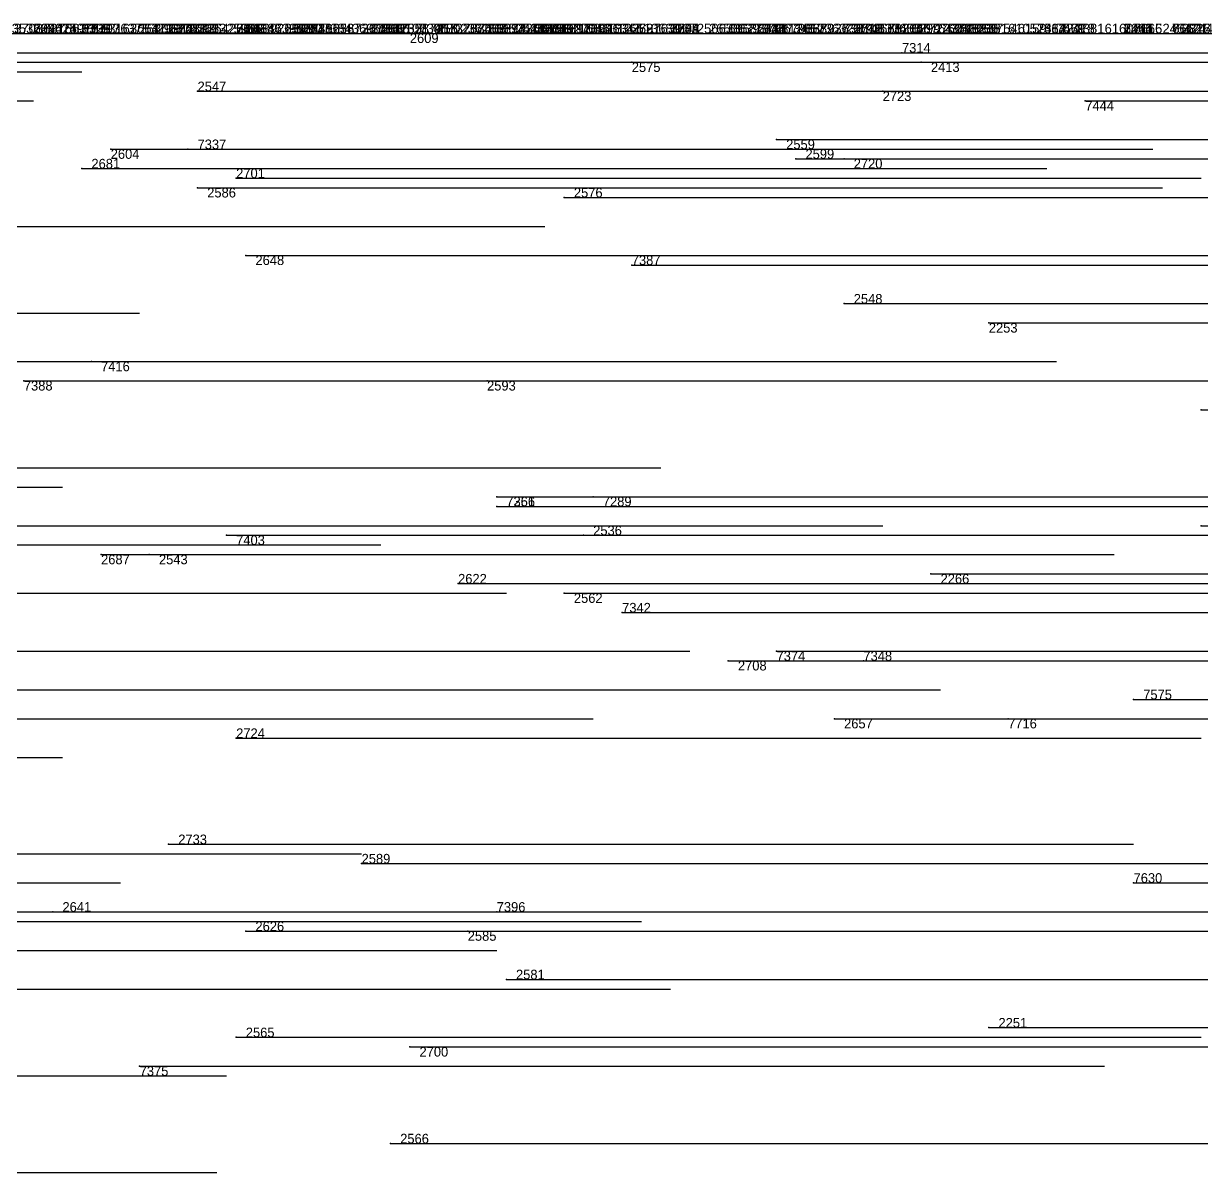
# Model space of a CAD drawing. Extents: x 0 to 1.1, y 0 to 1.
# Drawn here: x 0.666 to 0.788, y 0.882 to 1.001 of the extents above; entities that cross this region are included whole.
import ezdxf

# ---------------------------------------------------------------- set-up
doc = ezdxf.new("R2010")
doc.units = 0
for name, color, linetype in [('Facilities', 3, 'CONTINUOUS'), ('Normals', 1, 'CONTINUOUS'), ('Source_points', 5, 'CONTINUOUS'), ('Text', 3, 'CONTINUOUS')]:
    doc.layers.add(name, color=color, linetype=linetype)

msp = doc.modelspace()

# ---------------------------------------------------------------- linework, layer by layer
at = {"layer": 'Facilities', "color": 3}
for p in [(0.666, 1, 0.808), (0.667, 1, 0.056), (0.667, 1, 0.519), (0.668, 1, 0.644), (0.668, 1, 0.825), (0.669, 1, 0.823), (0.67, 1, 0.146), (0.671, 1, 0.414), (0.671, 1, 0.556), (0.672, 1, 0.51), (0.672, 1, 0.507), (0.673, 1, 0.372), (0.673, 1, 0.54), (0.673, 1, 0.996), (0.676, 1, 0.052), (0.676, 1, 0.543), (0.677, 1, 0.12), (0.677, 1, 0.28), (0.679, 1, 0.812), (0.68, 1, 0.009), (0.68, 1, 0.198), (0.68, 1, 0.754), (0.68, 1, 0.896), (0.681, 1, 0.249), (0.681, 1, 0.812), (0.682, 1, 0.924), (0.683, 1, 0.007), (0.683, 1, 0.196), (0.683, 1, 0.291), (0.684, 1, 0.119), (0.685, 1, 0.472), (0.686, 1, 0.078), (0.687, 1, 0.268), (0.687, 1, 0.611), (0.687, 1, 0.904), (0.688, 1, 0.018), (0.688, 1, 0.997), (0.689, 1, 0.493), (0.689, 1, 0.831), (0.69, 1, 0.533), (0.692, 1, 0.645), (0.692, 1, 0.722), (0.692, 1, 0.865), (0.693, 1, 0.023), (0.693, 1, 0.795), (0.694, 1, 0.085), (0.694, 1, 0.267), (0.694, 1, 0.778), (0.695, 1, 0.43), (0.695, 1, 0.954), (0.697, 1, 0.233), (0.697, 1, 0.812), (0.698, 1, 0.611), (0.7, 1, 0.038), (0.7, 1, 0.051), (0.7, 1, 0.394), (0.7, 1, 0.438), (0.701, 1, 0.146), (0.702, 1, 0.103), (0.702, 1, 0.477), (0.702, 1, 0.474), (0.702, 1, 0.281), (0.703, 1, 0.718), (0.703, 1, 0.585), (0.704, 1, 0.971), (0.705, 1, 0.159), (0.705, 1), (0.706, 1, 0.975), (0.706, 1, 0.981), (0.707, 1, 0.624), (0.708, 1, 0.977), (0.708, 1, 0.844), (0.709, 1, 0.991), (0.709, 1, 0.98), (0.709, 1, 0.936), (0.71, 1, 0.882), (0.711, 1, 0.335), (0.712, 1, 0.159), (0.712, 1, 0.316), (0.712, 1, 0.905), (0.713, 1, 0.34), (0.714, 1, 0.019), (0.714, 1, 0.547), (0.715, 1, 0.314), (0.715, 1, 0.285), (0.717, 1, 0.085), (0.717, 1, 0.393), (0.717, 1, 0.899), (0.717, 1, 0.895), (0.718, 1, 0.08), (0.718, 1, 0.23), (0.718, 1, 0.337), (0.719, 1, 0.099), (0.719, 1, 0.257), (0.719, 1, 0.567), (0.719, 1, 0.987), (0.719, 1, 0.822), (0.72, 1, 0.743), (0.721, 1, 0.352), (0.721, 1, 0.316), (0.722, 1, 0.135), (0.724, 1, 0.032), (0.724, 1, 0.622), (0.724, 1, 0.972), (0.726, 1, 0.754), (0.727, 1, 0.516), (0.728, 1, 0.456), (0.728, 1, 0.441), (0.728, 1, 0.364), (0.729, 1, 0.102), (0.731, 1, 0.289), (0.732, 1, 0.66), (0.732, 1, 0.77), (0.733, 1, 0.028), (0.733, 1, 0.501), (0.733, 1, 0.273), (0.734, 1, 0.841), (0.737, 1, 0.135), (0.738, 1, 0.65), (0.739, 1, 0.667), (0.74, 1, 0.115), (0.74, 1, 0.648), (0.741, 1, 0.242), (0.741, 1, 0.563), (0.742, 1, 0.133), (0.742, 1, 0.521), (0.742, 1, 0.878), (0.744, 1, 0.099), (0.745, 1, 0.087), (0.745, 1, 0.927), (0.746, 1, 0.162), (0.746, 1, 0.446), (0.746, 1, 0.556), (0.749, 1, 0.231), (0.749, 1, 0.4), (0.75, 1, 0.251), (0.75, 1, 0.308), (0.751, 1, 0.246), (0.751, 1, 0.946), (0.752, 1, 0.049), (0.752, 1, 0.428), (0.753, 1, 0.183), (0.753, 1, 0.317), (0.753, 1, 0.996), (0.754, 1, 0.462), (0.755, 1, 0.372), (0.755, 1, 0.776), (0.757, 1, 0.38), (0.757, 1, 0.435), (0.757, 1, 0.524), (0.758, 1, 0.796), (0.76, 1, 0.97), (0.76, 1, 0.857), (0.761, 1, 0.981), (0.761, 1, 0.921), (0.762, 1, 0.28), (0.763, 1, 0.255), (0.763, 1, 0.711), (0.763, 1, 0.591), (0.765, 1, 0.126), (0.765, 1, 0.464), (0.765, 1, 0.392), (0.768, 1, 0.724), (0.769, 1, 0.577), (0.77, 1, 0.086), (0.771, 1, 0.105), (0.771, 1, 0.78), (0.772, 1, 0.887), (0.773, 1, 0.01), (0.773, 1, 0.76), (0.775, 1, 0.089), (0.778, 1, 0.507), (0.779, 1, 0.237), (0.779, 1, 0.658), (0.78, 1, 0.77), (0.78, 1, 0.925), (0.781, 1, 0.554), (0.783, 1, 0.204), (0.785, 1, 0.074), (0.785, 1, 0.352), (0.785, 1, 0.681), (0.785, 1, 0.998), (0.787, 1, 0.183), (0.787, 1, 0.122), (0.788, 1, 0.175), (0.757, 0.998, 1), (0.729, 0.997), (0.759, 0.997), (0.684, 0.994), (0.755, 0.994), (0.776, 0.993, 1), (0.744, 0.989), (0.675, 0.988), (0.683, 0.988, 1), (0.746, 0.987), (0.751, 0.987), (0.672, 0.986), (0.684, 0.984), (0.688, 0.985), (0.722, 0.983), (0.689, 0.977), (0.729, 0.976, 1), (0.751, 0.972), (0.766, 0.97), (0.673, 0.966, 1), (0.666, 0.964, 1), (0.714, 0.964), (0.788, 0.961), (0.715, 0.952, 1), (0.715, 0.951, 1), (0.725, 0.952, 1), (0.788, 0.949), (0.687, 0.948, 1), (0.724, 0.948), (0.674, 0.946), (0.679, 0.946), (0.76, 0.944), (0.711, 0.943), (0.722, 0.942), (0.728, 0.94, 1), (0.744, 0.936, 1), (0.739, 0.935), (0.753, 0.935, 1), (0.781, 0.931, 1), (0.75, 0.929), (0.768, 0.929, 1), (0.688, 0.927), (0.681, 0.916), (0.701, 0.914), (0.781, 0.912, 1), (0.669, 0.909), (0.715, 0.909, 1), (0.689, 0.907), (0.712, 0.907), (0.716, 0.902), (0.688, 0.896), (0.766, 0.897), (0.706, 0.895), (0.678, 0.893, 1), (0.704, 0.885)]:
    msp.add_point(p, dxfattribs=at)
at = {"layer": 'Normals', "color": 1}
for p, q in [((0.567, 1, 0.51), (0.666, 1, 0.51)), ((0.568, 1, 0.712), (0.668, 1, 0.712)), ((0.569, 1, 0.037), (0.669, 1, 0.037)), ((0.57, 1, 0.263), (0.67, 1, 0.263)), ((0.571, 1, 0.615), (0.671, 1, 0.615)), ((0.572, 1, 0.996), (0.672, 1, 0.996)), ((0.573, 1, 0.052), (0.673, 1, 0.052)), ((0.573, 1, 0.737), (0.673, 1, 0.737)), ((0.573, 1, 0.555), (0.672, 1, 0.555)), ((0.574, 1, 0.416), (0.674, 1, 0.416)), ((0.575, 1, 0.1), (0.675, 1, 0.1)), ((0.575, 1, 0.309), (0.675, 1, 0.309)), ((0.575, 1, 0.786), (0.675, 1, 0.786)), ((0.576, 1, 0.72), (0.676, 1, 0.72)), ((0.576, 1, 0.917), (0.676, 1, 0.917)), ((0.577, 1, 0.671), (0.677, 1, 0.671)), ((0.577, 1, 0.97), (0.676, 1, 0.97)), ((0.578, 1, 0.44), (0.678, 1, 0.44)), ((0.578, 1, 0.671), (0.678, 1, 0.671)), ((0.579, 1, 0.389), (0.679, 1, 0.389)), ((0.579, 1, 0.748), (0.679, 1, 0.748)), ((0.579, 1, 0.608), (0.679, 1, 0.608)), ((0.58, 1, 0.66), (0.68, 1, 0.66)), ((0.58, 1, 0.768), (0.68, 1, 0.768)), ((0.581, 1, 0.579), (0.681, 1, 0.579)), ((0.581, 1, 0.547), (0.681, 1, 0.547)), ((0.581, 1, 0.766), (0.681, 1, 0.766)), ((0.582, 1, 0.224), (0.682, 1, 0.224)), ((0.582, 1, 0.481), (0.682, 1, 0.481)), ((0.582, 1, 0.28), (0.682, 1, 0.28)), ((0.582, 1, 0.555), (0.681, 1, 0.555)), ((0.583, 1, 0.779), (0.683, 1, 0.779)), ((0.584, 1, 0.73), (0.684, 1, 0.73)), ((0.584, 1, 0.773), (0.683, 1, 0.773)), ((0.585, 1, 0.126), (0.685, 1, 0.126)), ((0.585, 1, 0.405), (0.684, 1, 0.405)), ((0.585, 1, 0.351), (0.685, 1, 0.351)), ((0.587, 1, 0.704), (0.687, 1, 0.704)), ((0.587, 1, 0.611), (0.686, 1, 0.611)), ((0.587, 1, 0.986), (0.687, 1, 0.986)), ((0.588, 1, 0.424), (0.688, 1, 0.424)), ((0.588, 1, 0.88), (0.688, 1, 0.88)), ((0.588, 1, 0.961), (0.688, 1, 0.961)), ((0.589, 1, 0.804), (0.689, 1, 0.804)), ((0.59, 1, 0.449), (0.69, 1, 0.449)), ((0.59, 1, 0.601), (0.69, 1, 0.601)), ((0.592, 1, 0.727), (0.692, 1, 0.727)), ((0.593, 1, 0.44), (0.693, 1, 0.44)), ((0.594, 1, 0.78), (0.694, 1, 0.78)), ((0.595, 1, 0.009), (0.695, 1, 0.009)), ((0.595, 1, 0.648), (0.695, 1, 0.648)), ((0.596, 1, 0.337), (0.696, 1, 0.337)), ((0.596, 1, 0.351), (0.696, 1, 0.351)), ((0.596, 1, 0.517), (0.696, 1, 0.517)), ((0.596, 1, 0.732), (0.696, 1, 0.732)), ((0.597, 1, 0.469), (0.697, 1, 0.469)), ((0.597, 1, 0.602), (0.697, 1, 0.602)), ((0.597, 1, 0.699), (0.697, 1, 0.699)), ((0.597, 1, 0.552), (0.697, 1, 0.552)), ((0.598, 1, 0.384), (0.698, 1, 0.384)), ((0.598, 1, 0.524), (0.698, 1, 0.524)), ((0.599, 1, 0.209), (0.699, 1, 0.209)), ((0.6, 1, 0.547), (0.7, 1, 0.547)), ((0.601, 1, 0.09), (0.701, 1, 0.09)), ((0.602, 1, 0.417), (0.702, 1, 0.417)), ((0.602, 1, 0.722), (0.702, 1, 0.722)), ((0.602, 1, 0.547), (0.702, 1, 0.547)), ((0.602, 1, 0.56), (0.702, 1, 0.56)), ((0.603, 1, 0.65), (0.703, 1, 0.65)), ((0.603, 1, 0.94), (0.703, 1, 0.94)), ((0.604, 1, 0.747), (0.704, 1, 0.747)), ((0.606, 1, 0.892), (0.706, 1, 0.892)), ((0.607, 1, 0.119), (0.707, 1, 0.119)), ((0.608, 1, 0.271), (0.708, 1, 0.271)), ((0.608, 1, 0.693), (0.708, 1, 0.693)), ((0.61, 1, 0.209), (0.71, 1, 0.209)), ((0.61, 1, 0.631), (0.71, 1, 0.631)), ((0.611, 1, 0.294), (0.711, 1, 0.294)), ((0.611, 1, 0.772), (0.711, 1, 0.772)), ((0.612, 1, 0.043), (0.712, 1, 0.043)), ((0.612, 1, 0.884), (0.712, 1, 0.884)), ((0.613, 1, 0.044), (0.713, 1, 0.044)), ((0.613, 1, 0.676), (0.713, 1, 0.676)), ((0.614, 1, 0.342), (0.714, 1, 0.342)), ((0.614, 1, 0.962), (0.714, 1, 0.962)), ((0.615, 1, 0.242), (0.715, 1, 0.242)), ((0.615, 1, 0.621), (0.715, 1, 0.621)), ((0.615, 1, 0.982), (0.715, 1, 0.982)), ((0.617, 1, 0.893), (0.717, 1, 0.893)), ((0.618, 1, 0.547), (0.718, 1, 0.547)), ((0.618, 1, 0.981), (0.718, 1, 0.981)), ((0.619, 1, 0.568), (0.719, 1, 0.568)), ((0.62, 1, 0.186), (0.72, 1, 0.186)), ((0.62, 1, 0.248), (0.72, 1, 0.248)), ((0.621, 1, 0.182), (0.721, 1, 0.182)), ((0.621, 1, 0.281), (0.721, 1, 0.281)), ((0.623, 1, 0.877), (0.723, 1, 0.877)), ((0.624, 1, 0.483), (0.724, 1, 0.483)), ((0.626, 1, 0.151), (0.726, 1, 0.151)), ((0.626, 1, 0.281), (0.726, 1, 0.281)), ((0.626, 1, 0.721), (0.726, 1, 0.721)), ((0.627, 1, 0.447), (0.727, 1, 0.447)), ((0.629, 1, 0.347), (0.729, 1, 0.347)), ((0.629, 1, 0.305), (0.729, 1, 0.305)), ((0.629, 1, 0.762), (0.729, 1, 0.762)), ((0.63, 1, 0.147), (0.73, 1, 0.147)), ((0.63, 1, 0.052), (0.73, 1, 0.052)), ((0.63, 1, 0.655), (0.73, 1, 0.655)), ((0.63, 1, 0.908), (0.73, 1, 0.908)), ((0.631, 1, 0.794), (0.731, 1, 0.794)), ((0.632, 1, 0.147), (0.732, 1, 0.147)), ((0.632, 1, 0.336), (0.732, 1, 0.336)), ((0.632, 1, 0.774), (0.732, 1, 0.774)), ((0.634, 1, 0.902), (0.734, 1, 0.902)), ((0.636, 1, 0.088), (0.736, 1, 0.088)), ((0.637, 1, 0.019), (0.737, 1, 0.019)), ((0.637, 1, 0.559), (0.737, 1, 0.559)), ((0.639, 1, 0.02), (0.739, 1, 0.02)), ((0.64, 1, 0.233), (0.74, 1, 0.233)), ((0.64, 1, 0.812), (0.74, 1, 0.812)), ((0.641, 1, 0.332), (0.741, 1, 0.332)), ((0.641, 1, 0.76), (0.741, 1, 0.76)), ((0.642, 1, 0.141), (0.742, 1, 0.141)), ((0.642, 1, 0.719), (0.742, 1, 0.719)), ((0.643, 1, 0.627), (0.743, 1, 0.627)), ((0.644, 1, 0.232), (0.744, 1, 0.232)), ((0.644, 1, 0.597), (0.744, 1, 0.597)), ((0.644, 1, 0.914), (0.744, 1, 0.914)), ((0.645, 1, 0.351), (0.745, 1, 0.351)), ((0.645, 1, 0.615), (0.745, 1, 0.615)), ((0.645, 1, 0.789), (0.745, 1, 0.789)), ((0.646, 1, 0.353), (0.746, 1, 0.353)), ((0.646, 1, 0.434), (0.746, 1, 0.434)), ((0.646, 1, 0.586), (0.746, 1, 0.586)), ((0.646, 1, 0.846), (0.746, 1, 0.846)), ((0.649, 1, 0.301), (0.749, 1, 0.301)), ((0.65, 1, 0.415), (0.75, 1, 0.415)), ((0.65, 1, 0.872), (0.75, 1, 0.872)), ((0.651, 1, 0.243), (0.751, 1, 0.243)), ((0.651, 1, 0.215), (0.751, 1, 0.215)), ((0.651, 1, 0.343), (0.751, 1, 0.343)), ((0.651, 1, 0.47), (0.751, 1, 0.47)), ((0.651, 1, 0.56), (0.751, 1, 0.56)), ((0.651, 1, 0.769), (0.751, 1, 0.769)), ((0.652, 1, 0.394), (0.752, 1, 0.394)), ((0.653, 1, 0.102), (0.753, 1, 0.102)), ((0.654, 1, 0.479), (0.754, 1, 0.479)), ((0.654, 1, 0.888), (0.754, 1, 0.888)), ((0.656, 1, 0.19), (0.756, 1, 0.19)), ((0.656, 1, 0.379), (0.756, 1, 0.379)), ((0.656, 1, 0.283), (0.756, 1, 0.283)), ((0.657, 1, 0.721), (0.757, 1, 0.721)), ((0.658, 1, 0.319), (0.758, 1, 0.319)), ((0.658, 1, 0.356), (0.758, 1, 0.356)), ((0.659, 1, 0.198), (0.759, 1, 0.198)), ((0.659, 1, 0.122), (0.759, 1, 0.122)), ((0.66, 1, 0.368), (0.76, 1, 0.368)), ((0.661, 1, 0.304), (0.761, 1, 0.304)), ((0.661, 1, 0.282), (0.761, 1, 0.282)), ((0.661, 1, 0.512), (0.761, 1, 0.512)), ((0.662, 1, 0.713), (0.762, 1, 0.713)), ((0.662, 1, 0.822), (0.762, 1, 0.822)), ((0.664, 1, 0.497), (0.764, 1, 0.497)), ((0.664, 1, 0.941), (0.764, 1, 0.941)), ((0.666, 1, 0.808), (0.766, 1, 0.808)), ((0.667, 1, 0.056), (0.767, 1, 0.056)), ((0.667, 1, 0.519), (0.767, 1, 0.519)), ((0.668, 1, 0.644), (0.768, 1, 0.644)), ((0.668, 1, 0.825), (0.768, 1, 0.825)), ((0.669, 1, 0.823), (0.769, 1, 0.823)), ((0.67, 1, 0.146), (0.77, 1, 0.146)), ((0.671, 1, 0.414), (0.771, 1, 0.414)), ((0.671, 1, 0.556), (0.771, 1, 0.556)), ((0.672, 1, 0.51), (0.772, 1, 0.51)), ((0.672, 1, 0.507), (0.772, 1, 0.507)), ((0.673, 1, 0.372), (0.773, 1, 0.372)), ((0.673, 1, 0.54), (0.773, 1, 0.54)), ((0.673, 1, 0.996), (0.773, 1, 0.996)), ((0.676, 1, 0.052), (0.776, 1, 0.052)), ((0.676, 1, 0.543), (0.776, 1, 0.543)), ((0.677, 1, 0.12), (0.777, 1, 0.12)), ((0.677, 1, 0.28), (0.777, 1, 0.28)), ((0.679, 1, 0.812), (0.779, 1, 0.812)), ((0.68, 1, 0.009), (0.78, 1, 0.009)), ((0.68, 1, 0.198), (0.78, 1, 0.198)), ((0.68, 1, 0.754), (0.78, 1, 0.754)), ((0.68, 1, 0.896), (0.78, 1, 0.896)), ((0.681, 1, 0.249), (0.781, 1, 0.249)), ((0.681, 1, 0.812), (0.781, 1, 0.812)), ((0.682, 1, 0.924), (0.782, 1, 0.924)), ((0.683, 1, 0.007), (0.783, 1, 0.007)), ((0.683, 1, 0.196), (0.783, 1, 0.196)), ((0.683, 1, 0.291), (0.783, 1, 0.291)), ((0.684, 1, 0.119), (0.784, 1, 0.119)), ((0.685, 1, 0.472), (0.785, 1, 0.472)), ((0.686, 1, 0.078), (0.786, 1, 0.078)), ((0.687, 1, 0.268), (0.787, 1, 0.268)), ((0.687, 1, 0.611), (0.787, 1, 0.611)), ((0.687, 1, 0.904), (0.787, 1, 0.904)), ((0.688, 1, 0.018), (0.787, 1, 0.018)), ((0.688, 1, 0.997), (0.787, 1, 0.997)), ((0.689, 1, 0.493), (0.789, 1, 0.493)), ((0.689, 1, 0.831), (0.788, 1, 0.831)), ((0.69, 1, 0.533), (0.79, 1, 0.533)), ((0.692, 1, 0.645), (0.792, 1, 0.645)), ((0.692, 1, 0.722), (0.792, 1, 0.722)), ((0.692, 1, 0.865), (0.792, 1, 0.865)), ((0.693, 1, 0.023), (0.793, 1, 0.023)), ((0.693, 1, 0.795), (0.793, 1, 0.795)), ((0.694, 1, 0.085), (0.794, 1, 0.085)), ((0.694, 1, 0.267), (0.794, 1, 0.267)), ((0.694, 1, 0.778), (0.794, 1, 0.778)), ((0.695, 1, 0.43), (0.795, 1, 0.43)), ((0.695, 1, 0.954), (0.795, 1, 0.954)), ((0.697, 1, 0.233), (0.797, 1, 0.233)), ((0.697, 1, 0.812), (0.797, 1, 0.812)), ((0.698, 1, 0.611), (0.798, 1, 0.611)), ((0.7, 1, 0.038), (0.8, 1, 0.038)), ((0.7, 1, 0.051), (0.8, 1, 0.051)), ((0.7, 1, 0.394), (0.8, 1, 0.394)), ((0.7, 1, 0.438), (0.8, 1, 0.438)), ((0.701, 1, 0.146), (0.801, 1, 0.146)), ((0.702, 1, 0.103), (0.802, 1, 0.103)), ((0.702, 1, 0.477), (0.802, 1, 0.477)), ((0.702, 1, 0.474), (0.801, 1, 0.474)), ((0.702, 1, 0.281), (0.802, 1, 0.281)), ((0.703, 1, 0.718), (0.803, 1, 0.718)), ((0.703, 1, 0.585), (0.803, 1, 0.585)), ((0.704, 1, 0.971), (0.804, 1, 0.971)), ((0.705, 1, 0.159), (0.805, 1, 0.159)), ((0.705, 1), (0.805, 1)), ((0.706, 1, 0.975), (0.806, 1, 0.975)), ((0.706, 1, 0.981), (0.806, 1, 0.981)), ((0.707, 1, 0.624), (0.807, 1, 0.624)), ((0.708, 1, 0.977), (0.808, 1, 0.977)), ((0.708, 1, 0.844), (0.808, 1, 0.844)), ((0.709, 1, 0.991), (0.809, 1, 0.991)), ((0.709, 1, 0.98), (0.809, 1, 0.98)), ((0.709, 1, 0.936), (0.809, 1, 0.936)), ((0.71, 1, 0.882), (0.81, 1, 0.882)), ((0.711, 1, 0.335), (0.811, 1, 0.335)), ((0.712, 1, 0.159), (0.812, 1, 0.159)), ((0.712, 1, 0.316), (0.812, 1, 0.316)), ((0.712, 1, 0.905), (0.812, 1, 0.905)), ((0.713, 1, 0.34), (0.813, 1, 0.34)), ((0.714, 1, 0.019), (0.814, 1, 0.019)), ((0.714, 1, 0.547), (0.814, 1, 0.547)), ((0.715, 1, 0.314), (0.815, 1, 0.314)), ((0.715, 1, 0.285), (0.815, 1, 0.285)), ((0.717, 1, 0.085), (0.817, 1, 0.085)), ((0.717, 1, 0.393), (0.817, 1, 0.393)), ((0.717, 1, 0.899), (0.817, 1, 0.899)), ((0.717, 1, 0.895), (0.817, 1, 0.895)), ((0.718, 1, 0.08), (0.818, 1, 0.08)), ((0.718, 1, 0.23), (0.818, 1, 0.23)), ((0.718, 1, 0.337), (0.818, 1, 0.337)), ((0.719, 1, 0.099), (0.819, 1, 0.099)), ((0.719, 1, 0.257), (0.819, 1, 0.257)), ((0.719, 1, 0.567), (0.819, 1, 0.567)), ((0.719, 1, 0.987), (0.819, 1, 0.987)), ((0.719, 1, 0.822), (0.819, 1, 0.822)), ((0.72, 1, 0.743), (0.82, 1, 0.743)), ((0.721, 1, 0.352), (0.821, 1, 0.352)), ((0.721, 1, 0.316), (0.821, 1, 0.316)), ((0.722, 1, 0.135), (0.822, 1, 0.135)), ((0.724, 1, 0.032), (0.824, 1, 0.032)), ((0.724, 1, 0.622), (0.824, 1, 0.622)), ((0.724, 1, 0.972), (0.824, 1, 0.972)), ((0.726, 1, 0.754), (0.826, 1, 0.754)), ((0.727, 1, 0.516), (0.827, 1, 0.516)), ((0.728, 1, 0.456), (0.828, 1, 0.456)), ((0.728, 1, 0.441), (0.828, 1, 0.441)), ((0.728, 1, 0.364), (0.828, 1, 0.364)), ((0.729, 1, 0.102), (0.829, 1, 0.102)), ((0.731, 1, 0.289), (0.831, 1, 0.289)), ((0.732, 1, 0.66), (0.832, 1, 0.66)), ((0.732, 1, 0.77), (0.832, 1, 0.77)), ((0.733, 1, 0.028), (0.833, 1, 0.028)), ((0.733, 1, 0.501), (0.833, 1, 0.501)), ((0.733, 1, 0.273), (0.833, 1, 0.273)), ((0.734, 1, 0.841), (0.834, 1, 0.841)), ((0.737, 1, 0.135), (0.837, 1, 0.135)), ((0.738, 1, 0.65), (0.838, 1, 0.65)), ((0.739, 1, 0.667), (0.839, 1, 0.667)), ((0.74, 1, 0.115), (0.84, 1, 0.115)), ((0.74, 1, 0.648), (0.84, 1, 0.648)), ((0.741, 1, 0.242), (0.841, 1, 0.242)), ((0.741, 1, 0.563), (0.841, 1, 0.563)), ((0.742, 1, 0.133), (0.842, 1, 0.133)), ((0.742, 1, 0.521), (0.842, 1, 0.521)), ((0.742, 1, 0.878), (0.842, 1, 0.878)), ((0.744, 1, 0.099), (0.844, 1, 0.099)), ((0.745, 1, 0.087), (0.845, 1, 0.087)), ((0.745, 1, 0.927), (0.845, 1, 0.927)), ((0.746, 1, 0.162), (0.846, 1, 0.162)), ((0.746, 1, 0.446), (0.846, 1, 0.446)), ((0.746, 1, 0.556), (0.846, 1, 0.556)), ((0.749, 1, 0.231), (0.849, 1, 0.231)), ((0.749, 1, 0.4), (0.849, 1, 0.4)), ((0.75, 1, 0.251), (0.85, 1, 0.251)), ((0.75, 1, 0.308), (0.85, 1, 0.308)), ((0.751, 1, 0.246), (0.851, 1, 0.246)), ((0.751, 1, 0.946), (0.851, 1, 0.946)), ((0.752, 1, 0.049), (0.852, 1, 0.049)), ((0.752, 1, 0.428), (0.852, 1, 0.428)), ((0.753, 1, 0.183), (0.853, 1, 0.183)), ((0.753, 1, 0.317), (0.853, 1, 0.317)), ((0.753, 1, 0.996), (0.853, 1, 0.996)), ((0.754, 1, 0.462), (0.854, 1, 0.462)), ((0.755, 1, 0.372), (0.855, 1, 0.372)), ((0.755, 1, 0.776), (0.855, 1, 0.776)), ((0.757, 1, 0.38), (0.857, 1, 0.38)), ((0.757, 1, 0.435), (0.857, 1, 0.435)), ((0.757, 1, 0.524), (0.857, 1, 0.524)), ((0.758, 1, 0.796), (0.858, 1, 0.796)), ((0.76, 1, 0.97), (0.86, 1, 0.97)), ((0.76, 1, 0.857), (0.86, 1, 0.857)), ((0.761, 1, 0.981), (0.861, 1, 0.981)), ((0.761, 1, 0.921), (0.861, 1, 0.921)), ((0.762, 1, 0.28), (0.862, 1, 0.28)), ((0.763, 1, 0.255), (0.863, 1, 0.255)), ((0.763, 1, 0.711), (0.863, 1, 0.711)), ((0.763, 1, 0.591), (0.863, 1, 0.591)), ((0.765, 1, 0.126), (0.865, 1, 0.126)), ((0.765, 1, 0.464), (0.865, 1, 0.464)), ((0.765, 1, 0.392), (0.865, 1, 0.392)), ((0.768, 1, 0.724), (0.868, 1, 0.724)), ((0.769, 1, 0.577), (0.869, 1, 0.577)), ((0.77, 1, 0.086), (0.87, 1, 0.086)), ((0.771, 1, 0.105), (0.871, 1, 0.105)), ((0.771, 1, 0.78), (0.871, 1, 0.78)), ((0.772, 1, 0.887), (0.872, 1, 0.887)), ((0.773, 1, 0.01), (0.873, 1, 0.01)), ((0.773, 1, 0.76), (0.873, 1, 0.76)), ((0.775, 1, 0.089), (0.875, 1, 0.089)), ((0.778, 1, 0.507), (0.878, 1, 0.507)), ((0.779, 1, 0.237), (0.879, 1, 0.237)), ((0.779, 1, 0.658), (0.879, 1, 0.658)), ((0.78, 1, 0.77), (0.88, 1, 0.77)), ((0.78, 1, 0.925), (0.88, 1, 0.925)), ((0.781, 1, 0.554), (0.881, 1, 0.554)), ((0.783, 1, 0.204), (0.883, 1, 0.204)), ((0.785, 1, 0.074), (0.885, 1, 0.074)), ((0.785, 1, 0.352), (0.885, 1, 0.352)), ((0.785, 1, 0.681), (0.885, 1, 0.681)), ((0.785, 1, 0.998), (0.885, 1, 0.998)), ((0.787, 1, 0.183), (0.887, 1, 0.183)), ((0.787, 1, 0.122), (0.887, 1, 0.122)), ((0.788, 1, 0.175), (0.888, 1, 0.175)), ((0.663, 0.998), (0.763, 0.998)), ((0.757, 0.998, 1), (0.857, 0.998, 1)), ((0.632, 0.997), (0.732, 0.997)), ((0.729, 0.997), (0.829, 0.997)), ((0.759, 0.997), (0.859, 0.997)), ((0.572, 0.996, 1), (0.672, 0.996, 1)), ((0.684, 0.994), (0.784, 0.994)), ((0.755, 0.994), (0.855, 0.994)), ((0.567, 0.993, 1), (0.667, 0.993, 1)), ((0.776, 0.993, 1), (0.876, 0.993, 1)), ((0.744, 0.989), (0.844, 0.989)), ((0.675, 0.988), (0.775, 0.988)), ((0.683, 0.988, 1), (0.783, 0.988, 1)), ((0.746, 0.987), (0.846, 0.987)), ((0.751, 0.987), (0.851, 0.987)), ((0.672, 0.986), (0.772, 0.986)), ((0.684, 0.984), (0.784, 0.984)), ((0.688, 0.985), (0.788, 0.985)), ((0.722, 0.983), (0.822, 0.983)), ((0.62, 0.98, 1), (0.72, 0.98, 1)), ((0.689, 0.977), (0.789, 0.977)), ((0.729, 0.976, 1), (0.829, 0.976, 1)), ((0.751, 0.972), (0.851, 0.972)), ((0.578, 0.971), (0.678, 0.971)), ((0.766, 0.97), (0.866, 0.97)), ((0.585, 0.966, 1), (0.685, 0.966, 1)), ((0.673, 0.966, 1), (0.773, 0.966, 1)), ((0.666, 0.964, 1), (0.766, 0.964, 1)), ((0.714, 0.964), (0.814, 0.964)), ((0.788, 0.961), (0.888, 0.961)), ((0.632, 0.955, 1), (0.732, 0.955, 1)), ((0.57, 0.953, 1), (0.67, 0.953, 1)), ((0.715, 0.952, 1), (0.815, 0.952, 1)), ((0.715, 0.951, 1), (0.815, 0.951, 1)), ((0.725, 0.952, 1), (0.825, 0.952, 1)), ((0.655, 0.949), (0.755, 0.949)), ((0.788, 0.949), (0.888, 0.949)), ((0.687, 0.948, 1), (0.787, 0.948, 1)), ((0.724, 0.948), (0.824, 0.948)), ((0.603, 0.947, 1), (0.703, 0.947, 1)), ((0.674, 0.946), (0.774, 0.946)), ((0.679, 0.946), (0.779, 0.946)), ((0.76, 0.944), (0.86, 0.944)), ((0.711, 0.943), (0.811, 0.943)), ((0.612, 0.942, 1), (0.712, 0.942, 1)), ((0.616, 0.942), (0.716, 0.942)), ((0.722, 0.942), (0.822, 0.942)), ((0.728, 0.94, 1), (0.828, 0.94, 1)), ((0.634, 0.936), (0.734, 0.936)), ((0.635, 0.936), (0.735, 0.936)), ((0.744, 0.936, 1), (0.844, 0.936, 1)), ((0.739, 0.935), (0.839, 0.935)), ((0.753, 0.935, 1), (0.853, 0.935, 1)), ((0.661, 0.932, 1), (0.761, 0.932, 1)), ((0.781, 0.931, 1), (0.881, 0.931, 1)), ((0.625, 0.929, 1), (0.725, 0.929, 1)), ((0.75, 0.929), (0.85, 0.929)), ((0.768, 0.929, 1), (0.868, 0.929, 1)), ((0.688, 0.927), (0.788, 0.927)), ((0.571, 0.925), (0.67, 0.925)), ((0.681, 0.916), (0.781, 0.916)), ((0.601, 0.915), (0.701, 0.915)), ((0.701, 0.914), (0.801, 0.914)), ((0.576, 0.912), (0.676, 0.912)), ((0.781, 0.912, 1), (0.881, 0.912, 1)), ((0.611, 0.909), (0.711, 0.909)), ((0.669, 0.909), (0.769, 0.909)), ((0.715, 0.909, 1), (0.815, 0.909, 1)), ((0.63, 0.908), (0.73, 0.908)), ((0.689, 0.907), (0.789, 0.907)), ((0.712, 0.907), (0.812, 0.907)), ((0.615, 0.905, 1), (0.715, 0.905, 1)), ((0.628, 0.901), (0.728, 0.901)), ((0.633, 0.901), (0.733, 0.901)), ((0.716, 0.902), (0.816, 0.902)), ((0.688, 0.896), (0.788, 0.896)), ((0.766, 0.897), (0.866, 0.897)), ((0.706, 0.895), (0.806, 0.895)), ((0.678, 0.893, 1), (0.778, 0.893, 1)), ((0.587, 0.892, 1), (0.687, 0.892, 1)), ((0.704, 0.885), (0.804, 0.885)), ((0.586, 0.882), (0.686, 0.882))]:
    msp.add_line(p, q, dxfattribs=at)
at = {"layer": 'Source_points', "color": 5}
for p in [(0.666, 1, 0.808), (0.667, 1, 0.056), (0.667, 1, 0.519), (0.668, 1, 0.644), (0.668, 1, 0.825), (0.669, 1, 0.823), (0.67, 1, 0.146), (0.671, 1, 0.414), (0.671, 1, 0.556), (0.672, 1, 0.51), (0.672, 1, 0.507), (0.673, 1, 0.372), (0.673, 1, 0.54), (0.673, 1, 0.996), (0.676, 1, 0.052), (0.676, 1, 0.543), (0.677, 1, 0.12), (0.677, 1, 0.28), (0.679, 1, 0.812), (0.68, 1, 0.009), (0.68, 1, 0.198), (0.68, 1, 0.754), (0.68, 1, 0.896), (0.681, 1, 0.249), (0.681, 1, 0.812), (0.682, 1, 0.924), (0.683, 1, 0.007), (0.683, 1, 0.196), (0.683, 1, 0.291), (0.684, 1, 0.119), (0.685, 1, 0.472), (0.686, 1, 0.078), (0.687, 1, 0.268), (0.687, 1, 0.611), (0.687, 1, 0.904), (0.688, 1, 0.018), (0.688, 1, 0.997), (0.689, 1, 0.493), (0.689, 1, 0.831), (0.69, 1, 0.533), (0.692, 1, 0.645), (0.692, 1, 0.722), (0.692, 1, 0.865), (0.693, 1, 0.023), (0.693, 1, 0.795), (0.694, 1, 0.085), (0.694, 1, 0.267), (0.694, 1, 0.778), (0.695, 1, 0.43), (0.695, 1, 0.954), (0.697, 1, 0.233), (0.697, 1, 0.812), (0.698, 1, 0.611), (0.7, 1, 0.038), (0.7, 1, 0.051), (0.7, 1, 0.394), (0.7, 1, 0.438), (0.701, 1, 0.146), (0.702, 1, 0.103), (0.702, 1, 0.477), (0.702, 1, 0.474), (0.702, 1, 0.281), (0.703, 1, 0.718), (0.703, 1, 0.585), (0.704, 1, 0.971), (0.705, 1, 0.159), (0.705, 1), (0.706, 1, 0.975), (0.706, 1, 0.981), (0.707, 1, 0.624), (0.708, 1, 0.977), (0.708, 1, 0.844), (0.709, 1, 0.991), (0.709, 1, 0.98), (0.709, 1, 0.936), (0.71, 1, 0.882), (0.711, 1, 0.335), (0.712, 1, 0.159), (0.712, 1, 0.316), (0.712, 1, 0.905), (0.713, 1, 0.34), (0.714, 1, 0.019), (0.714, 1, 0.547), (0.715, 1, 0.314), (0.715, 1, 0.285), (0.717, 1, 0.085), (0.717, 1, 0.393), (0.717, 1, 0.899), (0.717, 1, 0.895), (0.718, 1, 0.08), (0.718, 1, 0.23), (0.718, 1, 0.337), (0.719, 1, 0.099), (0.719, 1, 0.257), (0.719, 1, 0.567), (0.719, 1, 0.987), (0.719, 1, 0.822), (0.72, 1, 0.743), (0.721, 1, 0.352), (0.721, 1, 0.316), (0.722, 1, 0.135), (0.724, 1, 0.032), (0.724, 1, 0.622), (0.724, 1, 0.972), (0.726, 1, 0.754), (0.727, 1, 0.516), (0.728, 1, 0.456), (0.728, 1, 0.441), (0.728, 1, 0.364), (0.729, 1, 0.102), (0.731, 1, 0.289), (0.732, 1, 0.66), (0.732, 1, 0.77), (0.733, 1, 0.028), (0.733, 1, 0.501), (0.733, 1, 0.273), (0.734, 1, 0.841), (0.737, 1, 0.135), (0.738, 1, 0.65), (0.739, 1, 0.667), (0.74, 1, 0.115), (0.74, 1, 0.648), (0.741, 1, 0.242), (0.741, 1, 0.563), (0.742, 1, 0.133), (0.742, 1, 0.521), (0.742, 1, 0.878), (0.744, 1, 0.099), (0.745, 1, 0.087), (0.745, 1, 0.927), (0.746, 1, 0.162), (0.746, 1, 0.446), (0.746, 1, 0.556), (0.749, 1, 0.231), (0.749, 1, 0.4), (0.75, 1, 0.251), (0.75, 1, 0.308), (0.751, 1, 0.246), (0.751, 1, 0.946), (0.752, 1, 0.049), (0.752, 1, 0.428), (0.753, 1, 0.183), (0.753, 1, 0.317), (0.753, 1, 0.996), (0.754, 1, 0.462), (0.755, 1, 0.372), (0.755, 1, 0.776), (0.757, 1, 0.38), (0.757, 1, 0.435), (0.757, 1, 0.524), (0.758, 1, 0.796), (0.76, 1, 0.97), (0.76, 1, 0.857), (0.761, 1, 0.981), (0.761, 1, 0.921), (0.762, 1, 0.28), (0.763, 1, 0.255), (0.763, 1, 0.711), (0.763, 1, 0.591), (0.765, 1, 0.126), (0.765, 1, 0.464), (0.765, 1, 0.392), (0.768, 1, 0.724), (0.769, 1, 0.577), (0.77, 1, 0.086), (0.771, 1, 0.105), (0.771, 1, 0.78), (0.772, 1, 0.887), (0.773, 1, 0.01), (0.773, 1, 0.76), (0.775, 1, 0.089), (0.778, 1, 0.507), (0.779, 1, 0.237), (0.779, 1, 0.658), (0.78, 1, 0.77), (0.78, 1, 0.925), (0.781, 1, 0.554), (0.783, 1, 0.204), (0.785, 1, 0.074), (0.785, 1, 0.352), (0.785, 1, 0.681), (0.785, 1, 0.998), (0.787, 1, 0.183), (0.787, 1, 0.122), (0.788, 1, 0.175), (0.757, 0.998, 1), (0.729, 0.997), (0.759, 0.997), (0.684, 0.994), (0.755, 0.994), (0.776, 0.993, 1), (0.744, 0.989), (0.675, 0.988), (0.683, 0.988, 1), (0.746, 0.987), (0.751, 0.987), (0.672, 0.986), (0.684, 0.984), (0.688, 0.985), (0.722, 0.983), (0.689, 0.977), (0.729, 0.976, 1), (0.751, 0.972), (0.766, 0.97), (0.673, 0.966, 1), (0.666, 0.964, 1), (0.714, 0.964), (0.788, 0.961), (0.715, 0.952, 1), (0.715, 0.951, 1), (0.725, 0.952, 1), (0.788, 0.949), (0.687, 0.948, 1), (0.724, 0.948), (0.674, 0.946), (0.679, 0.946), (0.76, 0.944), (0.711, 0.943), (0.722, 0.942), (0.728, 0.94, 1), (0.744, 0.936, 1), (0.739, 0.935), (0.753, 0.935, 1), (0.781, 0.931, 1), (0.75, 0.929), (0.768, 0.929, 1), (0.688, 0.927), (0.681, 0.916), (0.701, 0.914), (0.781, 0.912, 1), (0.669, 0.909), (0.715, 0.909, 1), (0.689, 0.907), (0.712, 0.907), (0.716, 0.902), (0.688, 0.896), (0.766, 0.897), (0.706, 0.895), (0.678, 0.893, 1), (0.704, 0.885)]:
    msp.add_point(p, dxfattribs=at)

# ---------------------------------------------------------------- texts
at = {"layer": 'Text', "color": 3}
for s, p in [('7353', (0.664, 1, 0.941)), ('3703', (0.665, 1, 0.497)), ('2640', (0.667, 1, 0.056)), ('6326', (0.667, 1, 0.519)), ('7284', (0.667, 1, 0.808)), ('6376', (0.668, 1, 0.644)), ('7315', (0.668, 1, 0.825)), ('2597', (0.67, 1, 0.146)), ('7401', (0.67, 1, 0.823)), ('6381', (0.671, 1, 0.556)), ('3729', (0.672, 1, 0.414)), ('6335', (0.672, 1, 0.51)), ('3713', (0.673, 1, 0.372)), ('6397', (0.673, 1, 0.507)), ('7313', (0.673, 1, 0.996)), ('6316', (0.674, 1, 0.54)), ('6375', (0.676, 1, 0.543)), ('3663', (0.677, 1, 0.28)), ('2654', (0.677, 1, 0.052)), ('2580', (0.678, 1, 0.12)), ('7296', (0.679, 1, 0.812)), ('7391', (0.68, 1, 0.896)), ('2670', (0.681, 1, 0.009)), ('2716', (0.681, 1, 0.198)), ('6372', (0.681, 1, 0.754)), ('2627', (0.682, 1, 0.249)), ('7280', (0.682, 1, 0.812)), ('7421', (0.682, 1, 0.924)), ('2699', (0.683, 1, 0.196)), ('3683', (0.684, 1, 0.291)), ('2632', (0.684, 1, 0.007)), ('3642', (0.685, 1, 0.472)), ('2542', (0.685, 1, 0.119)), ('2590', (0.687, 1, 0.078)), ('3682', (0.688, 1, 0.268)), ('2729', (0.688, 1, 0.018)), ('6402', (0.688, 1, 0.611)), ('7293', (0.688, 1, 0.904)), ('7299', (0.688, 1, 0.997)), ('3688', (0.689, 1, 0.493)), ('7434', (0.689, 1, 0.831)), ('6392', (0.69, 1, 0.533)), ('6398', (0.692, 1, 0.722)), ('7330', (0.692, 1, 0.865)), ('2598', (0.693, 1, 0.023)), ('6321', (0.693, 1, 0.645)), ('3670', (0.694, 1, 0.267)), ('7297', (0.694, 1, 0.795)), ('3630', (0.695, 1, 0.43)), ('2728', (0.695, 1, 0.085)), ('7341', (0.695, 1, 0.954)), ('7413', (0.695, 1, 0.778)), ('7384', (0.697, 1, 0.812)), ('2537', (0.698, 1, 0.233)), ('6367', (0.698, 1, 0.611)), ('3695', (0.7, 1, 0.438)), ('3673', (0.701, 1, 0.394)), ('2672', (0.701, 1, 0.038)), ('2710', (0.701, 1, 0.051)), ('3705', (0.702, 1, 0.477)), ('3710', (0.702, 1, 0.474)), ('3731', (0.702, 1, 0.281)), ('2554', (0.702, 1, 0.146)), ('2605', (0.703, 1, 0.103)), ('6380', (0.703, 1, 0.585)), ('6310', (0.704, 1, 0.718)), ('2551', (0.705, 1, 0.159)), ('7328', (0.705, 1, 0.971)), ('6341', (0.707, 1, 0.624)), ('7301', (0.707, 1, 0.975)), ('7395', (0.707, 1, 0.981)), ('7258', (0.708, 1, 0.977)), ('7415', (0.708, 1, 0.844)), ('7302', (0.709, 1, 0.98)), ('7275', (0.71, 1, 0.991)), ('7320', (0.71, 1, 0.882)), ('7378', (0.71, 1, 0.936)), ('3626', (0.712, 1, 0.316)), ('3715', (0.712, 1, 0.335)), ('3650', (0.713, 1, 0.34)), ('2669', (0.713, 1, 0.159)), ('7407', (0.713, 1, 0.905)), ('2685', (0.714, 1, 0.019)), ('3677', (0.715, 1, 0.314)), ('3693', (0.715, 1, 0.285)), ('6314', (0.715, 1, 0.547)), ('2544', (0.717, 1, 0.085)), ('7410', (0.717, 1, 0.899)), ('7423', (0.717, 1, 0.895)), ('3664', (0.718, 1, 0.393)), ('2571', (0.718, 1, 0.08)), ('3672', (0.719, 1, 0.337)), ('2662', (0.719, 1, 0.23)), ('7273', (0.719, 1, 0.987)), ('3709', (0.72, 1, 0.257)), ('2680', (0.72, 1, 0.099)), ('6306', (0.72, 1, 0.567)), ('7343', (0.72, 1, 0.822)), ('3629', (0.721, 1, 0.352)), ('6361', (0.721, 1, 0.743)), ('3716', (0.722, 1, 0.316)), ('2704', (0.723, 1, 0.135)), ('2694', (0.724, 1, 0.032)), ('7352', (0.724, 1, 0.972)), ('6318', (0.725, 1, 0.622)), ('6312', (0.726, 1, 0.754)), ('6347', (0.727, 1, 0.516)), ('3651', (0.728, 1, 0.456)), ('3691', (0.729, 1, 0.441)), ('3721', (0.729, 1, 0.364)), ('2587', (0.729, 1, 0.102)), ('3680', (0.731, 1, 0.289)), ('6396', (0.732, 1, 0.66)), ('3639', (0.733, 1, 0.501)), ('3704', (0.733, 1, 0.273)), ('2549', (0.733, 1, 0.028)), ('7285', (0.733, 1, 0.77)), ('7256', (0.735, 1, 0.841)), ('2650', (0.737, 1, 0.135)), ('6386', (0.738, 1, 0.65)), ('6358', (0.739, 1, 0.667)), ('6393', (0.74, 1, 0.648)), ('2737', (0.741, 1, 0.115)), ('2725', (0.742, 1, 0.242)), ('2731', (0.742, 1, 0.133)), ('6344', (0.742, 1, 0.521)), ('6410', (0.742, 1, 0.563)), ('7381', (0.743, 1, 0.878)), ('2679', (0.744, 1, 0.099)), ('7346', (0.745, 1, 0.927)), ('2617', (0.746, 1, 0.087)), ('2652', (0.746, 1, 0.162)), ('3679', (0.747, 1, 0.446)), ('6382', (0.747, 1, 0.556)), ('3632', (0.749, 1, 0.4)), ('3732', (0.75, 1, 0.308)), ('2631', (0.75, 1, 0.251)), ('2638', (0.75, 1, 0.231)), ('7379', (0.751, 1, 0.946)), ('3641', (0.752, 1, 0.428)), ('2612', (0.752, 1, 0.049)), ('2715', (0.752, 1, 0.246)), ('7433', (0.753, 1, 0.996)), ('3678', (0.754, 1, 0.462)), ('3686', (0.754, 1, 0.317)), ('2561', (0.754, 1, 0.183)), ('3657', (0.756, 1, 0.372)), ('7405', (0.756, 1, 0.776)), ('3646', (0.757, 1, 0.38)), ('3660', (0.757, 1, 0.435)), ('6399', (0.758, 1, 0.524)), ('7722', (0.759, 1, 0.796)), ('7643', (0.76, 1, 0.857)), ('7624', (0.761, 1, 0.921)), ('7511', (0.761, 1, 0.97)), ('3778', (0.762, 1, 0.28)), ('7540', (0.762, 1, 0.981)), ('6286', (0.763, 1, 0.591)), ('3756', (0.764, 1, 0.255)), ('6232', (0.764, 1, 0.711)), ('3751', (0.765, 1, 0.464)), ('2331', (0.765, 1, 0.126)), ('3754', (0.766, 1, 0.392)), ('6105', (0.768, 1, 0.724)), ('6159', (0.769, 1, 0.577)), ('2387', (0.771, 1, 0.105)), ('2513', (0.771, 1, 0.086)), ('7464', (0.771, 1, 0.78)), ('7479', (0.773, 1, 0.887)), ('7561', (0.773, 1, 0.76)), ('2478', (0.774, 1, 0.01)), ('2381', (0.775, 1, 0.089)), ('6160', (0.778, 1, 0.507)), ('2265', (0.78, 1, 0.237)), ('6264', (0.78, 1, 0.658)), ('7441', (0.78, 1, 0.77)), ('6166', (0.781, 1, 0.554)), ('7615', (0.781, 1, 0.925)), ('2464', (0.784, 1, 0.204)), ('6162', (0.785, 1, 0.681)), ('7652', (0.785, 1, 0.998)), ('3816', (0.786, 1, 0.352)), ('2325', (0.786, 1, 0.074)), ('2441', (0.787, 1, 0.183)), ('2609', (0.706, 0.999)), ('7314', (0.757, 0.998, 1)), ('2575', (0.729, 0.996)), ('2413', (0.76, 0.996)), ('2547', (0.684, 0.994)), ('2723', (0.755, 0.993)), ('7444', (0.776, 0.992, 1)), ('7337', (0.684, 0.988, 1)), ('2559', (0.745, 0.988)), ('2604', (0.675, 0.987)), ('2599', (0.747, 0.987)), ('2681', (0.673, 0.986)), ('2720', (0.752, 0.986)), ('2701', (0.688, 0.985)), ('2586', (0.685, 0.983)), ('2576', (0.723, 0.983)), ('2648', (0.69, 0.976)), ('7387', (0.729, 0.976, 1)), ('2548', (0.752, 0.972)), ('2253', (0.766, 0.969)), ('7416', (0.674, 0.965, 1)), ('7388', (0.666, 0.963, 1)), ('2593', (0.714, 0.963)), ('7266', (0.716, 0.951, 1)), ('7351', (0.716, 0.951, 1)), ('7289', (0.726, 0.951, 1)), ('2536', (0.725, 0.948)), ('7403', (0.688, 0.947, 1)), ('2687', (0.674, 0.945)), ('2543', (0.68, 0.945)), ('2622', (0.711, 0.943)), ('2266', (0.761, 0.943)), ('2562', (0.723, 0.941)), ('7342', (0.728, 0.94, 1)), ('7374', (0.744, 0.935, 1)), ('7348', (0.753, 0.935, 1)), ('2708', (0.74, 0.934)), ('7575', (0.782, 0.931, 1)), ('2657', (0.751, 0.928)), ('7716', (0.768, 0.928, 1)), ('2724', (0.688, 0.927)), ('2733', (0.682, 0.916)), ('2589', (0.701, 0.914)), ('7630', (0.781, 0.912, 1)), ('2641', (0.67, 0.909)), ('7396', (0.715, 0.909, 1)), ('2626', (0.69, 0.907)), ('2585', (0.712, 0.906)), ('2581', (0.717, 0.902)), ('2251', (0.767, 0.897)), ('2565', (0.689, 0.896)), ('2700', (0.707, 0.894)), ('7375', (0.678, 0.892, 1)), ('2566', (0.705, 0.885))]:
    msp.add_text(s, height=0.001, dxfattribs=at).set_placement(p)

doc.saveas('drawing.dxf')
